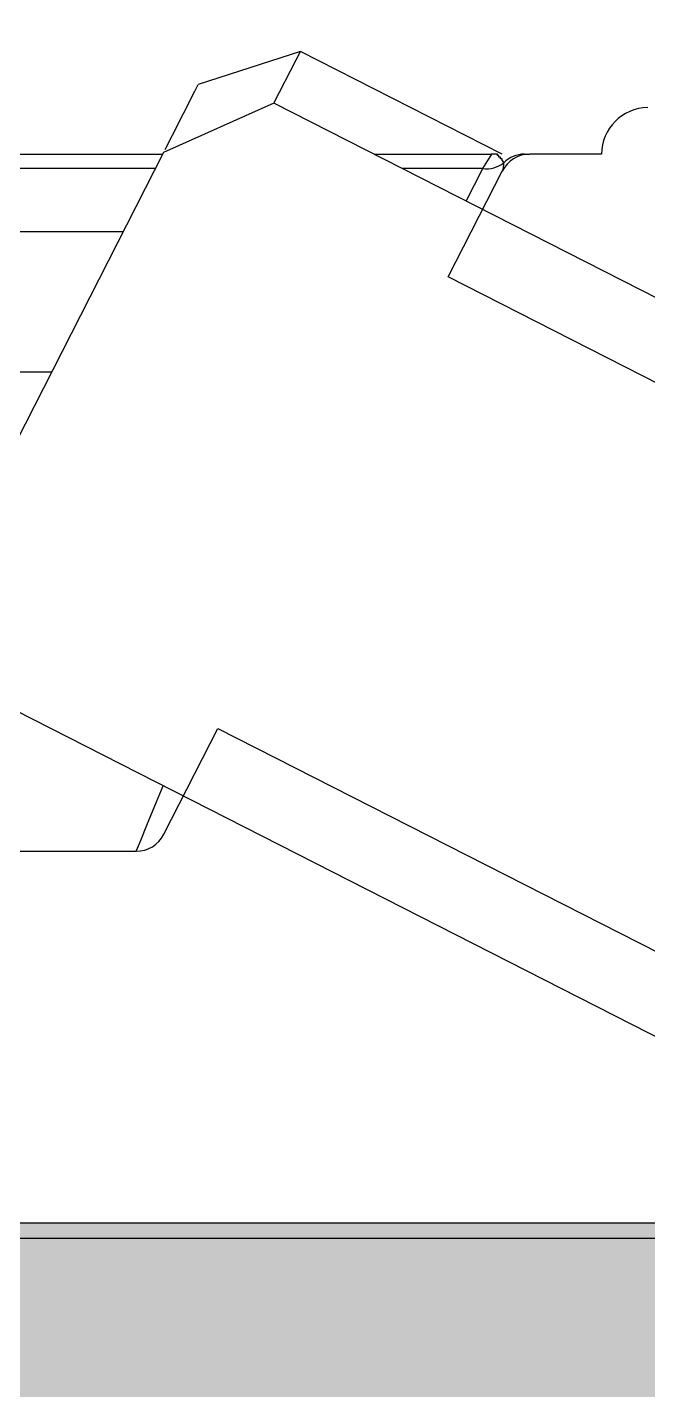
# Model space of a CAD drawing. Header units: millimetres. Extents: x -624 to 1947, y 11274 to 11571.
# Drawn here: x 1335.76 to 1339.76, y 11443.56 to 11452.36 of the extents above; entities that cross this region are included whole.
import ezdxf

# ---------------------------------------------------------------- set-up
doc = ezdxf.new("R2010")
doc.units = ezdxf.units.MM
doc.layers.add('AKSESUAR', color=7, linetype='Continuous')

# ---------------------------------------------------------------- blocks, each defined once
blk = doc.blocks.new('FGHDFHGFD')
at = {"color": 7, "linetype": 'Continuous'}
for p, q in [((5428.1591, 1213.4522), (5427.5001, 1213.238)), ((5429.46, 1212.7893), (5428.1591, 1213.4522)), ((5427.989, 1213.1182), (5427.277, 1212.8003)), ((5432.4529, 1210.8437), (5427.989, 1213.1182)), ((5425.8161, 1212.7893), (5427.2714, 1212.7893)), ((5427.277, 1212.8003), (5425.898, 1210.0938)), ((5428.6345, 1212.7893), (5429.3935, 1212.7893)), ((5429.6053, 1212.7893), (5429.6387, 1212.7893)), ((5430.1014, 1212.7893), (5429.6387, 1212.7893)), ((5429.1123, 1211.9968), (5429.4604, 1212.6801)), ((5433.9241, 1209.5451), (5429.1123, 1211.9968)), ((5426.0593, 1209.3311), (5430.5232, 1207.0566)), ((5427.2789, 1208.3985), (5427.6268, 1209.0814)), ((5427.6268, 1209.0814), (5432.3732, 1206.663)), ((5414.7161, 1208.2893), (5427.1007, 1208.2893)), ((5431.3152, 1205.7893), (5411.4661, 1205.7893))]:
    blk.add_line(p, q, dxfattribs=at)
at = {"color": 8, "linetype": 'Continuous'}
for p, q in [((5427.2237, 1212.6956), (5411.7161, 1212.6956)), ((5429.3363, 1212.6956), (5428.8183, 1212.6956)), ((5429.2295, 1212.4861), (5429.3363, 1212.6956)), ((5414.7161, 1212.289), (5427.0165, 1212.289)), ((5426.5547, 1211.3827), (5414.7161, 1211.3827))]:
    blk.add_line(p, q, dxfattribs=at)
at = {"color": 7, "linetype": 'Continuous', "flags": 128}
for points in [[(5427.989, 1213.1182), (5428.1317, 1213.3983), (5428.1591, 1213.4522)], [(5427.2864, 1212.8187), (5427.3339, 1212.9119), (5427.478, 1213.1947), (5427.5001, 1213.238)], [(5429.3363, 1212.6956), (5429.3678, 1212.7473), (5429.3871, 1212.7788), (5429.3935, 1212.7893)]]:
    blk.add_lwpolyline(points, dxfattribs=at)
at = {"color": 8, "linetype": 'Continuous', "flags": 128}
blk.add_lwpolyline([(5427.1007, 1208.2893), (5427.1085, 1208.3085), (5427.1317, 1208.3654), (5427.1694, 1208.4578), (5427.2201, 1208.5822), (5427.2732, 1208.7125)], dxfattribs=at)
at = {"color": 7}
blk.add_polyline3d([(5429.47, 1212.73, 0), (5429.47, 1212.73, 0), (5429.47, 1212.73, 0), (5429.47, 1212.73, 0), (5429.47, 1212.74, 0), (5429.47, 1212.74, 0), (5429.47, 1212.74, 0), (5429.47, 1212.74, 0), (5429.47, 1212.74, 0), (5429.47, 1212.74, 0), (5429.47, 1212.74, 0), (5429.47, 1212.74, 0), (5429.47, 1212.74, 0), (5429.47, 1212.74, 0), (5429.47, 1212.74, 0), (5429.47, 1212.74, 0), (5429.47, 1212.74, 0), (5429.47, 1212.74, 0), (5429.47, 1212.74, 0), (5429.47, 1212.74, 0), (5429.47, 1212.74, 0), (5429.47, 1212.74, 0), (5429.47, 1212.74, 0), (5429.47, 1212.74, 0), (5429.46, 1212.75, 0), (5429.46, 1212.75, 0), (5429.46, 1212.75, 0), (5429.46, 1212.75, 0), (5429.46, 1212.75, 0), (5429.46, 1212.75, 0), (5429.46, 1212.75, 0), (5429.46, 1212.75, 0), (5429.46, 1212.75, 0), (5429.46, 1212.75, 0), (5429.46, 1212.75, 0), (5429.46, 1212.75, 0), (5429.46, 1212.75, 0), (5429.46, 1212.75, 0), (5429.46, 1212.75, 0), (5429.46, 1212.75, 0), (5429.46, 1212.75, 0), (5429.46, 1212.75, 0), (5429.46, 1212.75, 0), (5429.46, 1212.75, 0), (5429.46, 1212.76, 0), (5429.46, 1212.76, 0), (5429.46, 1212.76, 0), (5429.46, 1212.76, 0), (5429.46, 1212.76, 0), (5429.46, 1212.76, 0), (5429.46, 1212.76, 0), (5429.46, 1212.76, 0), (5429.46, 1212.76, 0), (5429.46, 1212.76, 0), (5429.46, 1212.76, 0), (5429.46, 1212.76, 0), (5429.46, 1212.76, 0), (5429.46, 1212.76, 0), (5429.46, 1212.76, 0), (5429.46, 1212.76, 0), (5429.45, 1212.76, 0), (5429.45, 1212.76, 0), (5429.45, 1212.76, 0), (5429.45, 1212.76, 0), (5429.45, 1212.76, 0), (5429.45, 1212.76, 0), (5429.45, 1212.77, 0), (5429.45, 1212.77, 0), (5429.45, 1212.77, 0), (5429.45, 1212.77, 0), (5429.45, 1212.77, 0), (5429.45, 1212.77, 0), (5429.45, 1212.77, 0), (5429.45, 1212.77, 0), (5429.45, 1212.77, 0), (5429.45, 1212.77, 0), (5429.45, 1212.77, 0), (5429.45, 1212.77, 0), (5429.45, 1212.77, 0), (5429.45, 1212.77, 0), (5429.45, 1212.77, 0), (5429.45, 1212.77, 0), (5429.45, 1212.77, 0), (5429.45, 1212.77, 0), (5429.45, 1212.77, 0), (5429.45, 1212.77, 0), (5429.45, 1212.77, 0), (5429.45, 1212.77, 0), (5429.45, 1212.77, 0), (5429.45, 1212.77, 0), (5429.44, 1212.77, 0), (5429.44, 1212.77, 0), (5429.44, 1212.78, 0), (5429.44, 1212.78, 0), (5429.44, 1212.78, 0), (5429.44, 1212.78, 0), (5429.44, 1212.78, 0), (5429.44, 1212.78, 0), (5429.44, 1212.78, 0), (5429.44, 1212.78, 0), (5429.44, 1212.78, 0), (5429.44, 1212.78, 0), (5429.44, 1212.78, 0), (5429.44, 1212.78, 0), (5429.44, 1212.78, 0), (5429.44, 1212.78, 0), (5429.44, 1212.78, 0), (5429.44, 1212.78, 0), (5429.44, 1212.78, 0), (5429.44, 1212.78, 0), (5429.44, 1212.78, 0), (5429.44, 1212.78, 0), (5429.44, 1212.78, 0), (5429.43, 1212.78, 0), (5429.43, 1212.78, 0), (5429.43, 1212.78, 0), (5429.43, 1212.78, 0), (5429.43, 1212.78, 0), (5429.43, 1212.78, 0), (5429.43, 1212.78, 0), (5429.43, 1212.78, 0), (5429.43, 1212.78, 0), (5429.43, 1212.78, 0), (5429.43, 1212.78, 0), (5429.43, 1212.78, 0), (5429.43, 1212.78, 0), (5429.43, 1212.78, 0), (5429.43, 1212.78, 0), (5429.43, 1212.78, 0), (5429.43, 1212.78, 0), (5429.43, 1212.78, 0), (5429.43, 1212.78, 0), (5429.43, 1212.79, 0), (5429.42, 1212.79, 0), (5429.42, 1212.79, 0), (5429.42, 1212.79, 0), (5429.42, 1212.79, 0), (5429.42, 1212.79, 0), (5429.42, 1212.79, 0), (5429.42, 1212.79, 0), (5429.42, 1212.79, 0), (5429.42, 1212.79, 0), (5429.42, 1212.79, 0), (5429.42, 1212.79, 0), (5429.42, 1212.79, 0), (5429.42, 1212.79, 0), (5429.42, 1212.79, 0), (5429.42, 1212.79, 0), (5429.42, 1212.79, 0), (5429.42, 1212.79, 0), (5429.42, 1212.79, 0), (5429.42, 1212.79, 0), (5429.41, 1212.79, 0), (5429.41, 1212.79, 0), (5429.41, 1212.79, 0), (5429.41, 1212.79, 0), (5429.41, 1212.79, 0), (5429.41, 1212.79, 0), (5429.41, 1212.79, 0), (5429.41, 1212.79, 0), (5429.41, 1212.79, 0), (5429.41, 1212.79, 0), (5429.41, 1212.79, 0), (5429.41, 1212.79, 0), (5429.41, 1212.79, 0), (5429.41, 1212.79, 0), (5429.41, 1212.79, 0), (5429.41, 1212.79, 0), (5429.41, 1212.79, 0), (5429.41, 1212.79, 0), (5429.4, 1212.79, 0), (5429.4, 1212.79, 0), (5429.4, 1212.79, 0), (5429.4, 1212.79, 0), (5429.4, 1212.79, 0), (5429.4, 1212.79, 0), (5429.4, 1212.79, 0), (5429.4, 1212.79, 0), (5429.4, 1212.79, 0), (5429.4, 1212.79, 0), (5429.4, 1212.79, 0), (5429.4, 1212.79, 0), (5429.4, 1212.79, 0), (5429.4, 1212.79, 0), (5429.4, 1212.79, 0), (5429.4, 1212.79, 0), (5429.4, 1212.79, 0), (5429.4, 1212.79, 0), (5429.4, 1212.79, 0), (5429.39, 1212.79, 0), (5429.39, 1212.79, 0), (5429.39, 1212.79, 0)], dxfattribs=at)
at = {"color": 7, "linetype": 'Continuous'}
for centre, radius, start, end in [((5430.4014, 1212.7893), 0.3, 90.41779, 180.00497), ((5429.6386, 1212.5893), 0.2, 89.99786, 152.99463), ((5429.6058, 1212.5989), 0.1905, 90.17119, 135.18039), ((5429.3563, 1212.8835), 0.189, 263.89794, 307.25371), ((5429.3938, 1212.7206), 0.078, 328.73763, 9.23804), ((5427.1007, 1208.4893), 0.2, 269.99797, 332.99438)]:
    blk.add_arc(centre, radius, start, end, dxfattribs=at)

msp = doc.modelspace()

# ---------------------------------------------------------------- hatches: boundary and pattern name
at = {"layer": 'AKSESUAR', "linetype": 'ByBlock'}
h = msp.add_hatch(color=30, dxfattribs=at)
h.paths.add_polyline_path([(1351.0343, 11434.6387), (1351.0343, 11465.6558, 0.198912), (1350.9757, 11465.7972), (1350.0929, 11466.6801, 0.198914), (1349.9515, 11466.7387), (1345.0343, 11466.7387), (1345.0343, 11464.8541, 0.26795), (1345.1343, 11464.6809), (1345.3343, 11464.5655, 0.131657), (1345.4343, 11464.5387), (1345.8343, 11464.5387, 0.414213), (1346.0343, 11464.7387), (1346.0343, 11465.5387), (1349.1716, 11465.5387, -0.198915), (1349.313, 11465.4801), (1349.4757, 11465.3173, -0.19891), (1349.5343, 11465.1759), (1349.5343, 11460.7387, -0.414211), (1349.3343, 11460.5387), (1346.0343, 11460.5387), (1346.0343, 11461.3387, 0.414212), (1345.8343, 11461.5387), (1345.4343, 11461.5387, 0.131648), (1345.3343, 11461.5119), (1345.1343, 11461.3964, 0.267949), (1345.0343, 11461.2232), (1345.0343, 11459.3387), (1346.1343, 11459.3387), (1346.1343, 11458.6315, 0.267949), (1346.5343, 11457.9387), (1346.8343, 11457.7655, 0.577351), (1347.1343, 11457.9387), (1347.1343, 11459.3387), (1349.3343, 11459.3387), (1349.3343, 11444.6387), (1347.1343, 11444.6387), (1347.1343, 11448.1387), (1346.6343, 11448.6387), (1344.2343, 11448.6387, 0.414216), (1344.0343, 11448.4387), (1344.0343, 11447.8387, 0.414217), (1344.2343, 11447.6387), (1345.5343, 11447.6387), (1345.5343, 11444.6387), (1334.7843, 11444.6387, 0.414214), (1334.2843, 11444.1387), (1334.2843, 11442.8757), (1334.7843, 11442.5572), (1334.2843, 11442.2387), (1334.2843, 11441.0757), (1334.7843, 11440.7572), (1334.2843, 11440.4387), (1334.2843, 11439.5387), (1332.5843, 11439.5387), (1332.2843, 11439.2387), (1331.9843, 11439.5387), (1330.2843, 11439.5387), (1329.7843, 11439.8572), (1330.2843, 11440.1757), (1330.2843, 11441.3387), (1329.7843, 11441.6572), (1330.2843, 11441.9757), (1330.2843, 11443.1387), (1329.7843, 11443.4572), (1330.2843, 11443.7757), (1330.2843, 11444.1387, 0.414214), (1329.7843, 11444.6387), (1319.0343, 11444.6387), (1319.0343, 11447.6387), (1320.3343, 11447.6387, 0.414214), (1320.5343, 11447.8387), (1320.5343, 11448.4387, 0.414214), (1320.3343, 11448.6387), (1314.4343, 11448.6387), (1314.4343, 11446.7541, 0.267948), (1314.5343, 11446.5809), (1314.7343, 11446.4655, 0.131652), (1314.8343, 11446.4387), (1315.2343, 11446.4387, 0.414213), (1315.4343, 11446.6387), (1315.4343, 11447.4387, -0.414212), (1315.6343, 11447.6387), (1317.2343, 11447.6387, -0.414212), (1317.4343, 11447.4387), (1317.4343, 11442.4387, -0.414212), (1317.2343, 11442.2387), (1315.6343, 11442.2387, -0.414212), (1315.4343, 11442.4387), (1315.4343, 11443.2387, 0.414213), (1315.2343, 11443.4387), (1314.8343, 11443.4387, 0.131651), (1314.7343, 11443.4119), (1314.5343, 11443.2964, 0.267949), (1314.4343, 11443.1232), (1314.4343, 11436.9177, -0.398959), (1313.4866, 11435.9191), (1296.6238, 11435.0354, 0.39896), (1296.4343, 11434.8356), (1296.4343, 11434.6356, 0.267949), (1296.5343, 11434.4624, -0.57735), (1296.5343, 11433.4232, 0.267949), (1296.4343, 11433.25), (1296.4343, 11430.9387), (1294.2343, 11430.9387), (1294.2343, 11432.7387, 0.414214), (1294.0343, 11432.9387, 0.414214), (1293.0343, 11431.9387), (1293.0343, 11423.0387, 0.414214), (1293.4343, 11422.6387), (1296.3343, 11422.6387, -0.414213), (1296.5343, 11422.4387), (1296.5343, 11415.8387, -0.414213), (1296.3343, 11415.6387), (1294.2343, 11415.6387), (1294.2343, 11417.4387, 0.414214), (1294.0343, 11417.6387, 0.414214), (1293.0343, 11416.6387), (1293.0343, 11414.6387, 0.414213), (1293.2343, 11414.4387), (1297.8343, 11414.4387, 0.414213), (1298.0343, 11414.6387), (1298.0343, 11424.9232, 0.26795), (1297.9343, 11425.0964), (1297.7343, 11425.2119, 0.131651), (1297.6343, 11425.2387), (1297.2343, 11425.2387, 0.414213), (1297.0343, 11425.0387), (1297.0343, 11424.2387, -0.414214), (1296.8343, 11424.0387), (1294.6343, 11424.0387, -0.414214), (1294.4343, 11424.2387), (1294.4343, 11429.2387, -0.414213), (1294.6343, 11429.4387), (1296.8343, 11429.4387, -0.414213), (1297.0343, 11429.2387), (1297.0343, 11428.4387, 0.414214), (1297.2343, 11428.2387), (1297.6343, 11428.2387, 0.131653), (1297.7343, 11428.2655), (1297.9343, 11428.3809, 0.26795), (1298.0343, 11428.5541), (1298.0343, 11431.4387), (1299.4308, 11431.4387, 0.221696), (1299.584, 11431.5101), (1300.0875, 11432.1101, 0.63707), (1299.9343, 11432.4387), (1298.6343, 11432.4387), (1298.6343, 11433.6387), (1314.4343, 11433.6387), (1314.4343, 11432.4387), (1313.1343, 11432.4387, 0.63707), (1312.9811, 11432.1101), (1313.4845, 11431.5101, 0.221696), (1313.6378, 11431.4387), (1315.5343, 11431.4387), (1316.0343, 11431.9387), (1316.0343, 11432.9387, -0.414214), (1316.2343, 11433.1387), (1328.4843, 11433.1387), (1329.2303, 11431.5535, 0.290522), (1329.4112, 11431.4387), (1330.0843, 11431.4387, 0.414215), (1330.2843, 11431.6387), (1330.2843, 11434.1387), (1329.7843, 11434.4572), (1330.2843, 11434.7757), (1330.2843, 11435.9387), (1329.7843, 11436.2572), (1330.2843, 11436.5757), (1330.2843, 11436.8387), (1334.2843, 11436.8387), (1334.2843, 11435.6757), (1334.7843, 11435.3572), (1334.2843, 11435.0387), (1334.2843, 11433.8757), (1334.7843, 11433.5572), (1334.2843, 11433.2387), (1334.2843, 11431.6387, 0.414215), (1334.4843, 11431.4387), (1335.1574, 11431.4387, 0.290523), (1335.3383, 11431.5535), (1336.0843, 11433.1387), (1344.1343, 11433.1387), (1344.1343, 11431.6387, 0.414213), (1344.3343, 11431.4387), (1344.5343, 11431.4387, 0.414214), (1345.0343, 11431.9387), (1345.0343, 11433.1387), (1346.1343, 11433.1387), (1346.1343, 11431.9387, 0.414214), (1346.6343, 11431.4387), (1346.8343, 11431.4387, 0.414214), (1347.0343, 11431.6387), (1347.0343, 11434.4387), (1350.8343, 11434.4387, 0.414212)])
h.paths.add_polyline_path([(1336.0843, 11434.6387), (1336.0843, 11443.1387), (1345.5343, 11443.1387), (1345.5343, 11441.8387, 0.668181), (1345.8757, 11441.6972), (1347.2858, 11443.1073, -0.198917), (1347.3614, 11443.1387), (1349.3343, 11443.1387, -0.414212), (1349.5343, 11442.9387), (1349.5343, 11436.1387, -0.414212), (1349.3343, 11435.9387), (1345.7343, 11435.9387, 0.414214), (1345.5343, 11435.7387), (1345.5343, 11434.6387)], flags=16)
h.paths.add_polyline_path([(1316.3343, 11440.4387), (1318.0343, 11440.4387, 0.414213), (1319.0343, 11441.4387), (1319.0343, 11443.1387), (1328.4843, 11443.1387), (1328.4843, 11434.6387), (1319.0343, 11434.6387), (1319.0343, 11436.4387, 0.683705), (1318.687, 11436.5739), (1317.0289, 11434.7681, -0.683706), (1316.3343, 11435.0387)], flags=16)

# ---------------------------------------------------------------- linework, layer by layer
at = {"color": 0}
msp.add_lwpolyline([(1349.3343, 11459.3387), (1349.3343, 11444.6387), (1347.1343, 11444.6387), (1347.1343, 11448.1387), (1346.6343, 11448.6387), (1344.2343, 11448.6387, 0.414216), (1344.0343, 11448.4387), (1344.0343, 11447.8387, 0.414217), (1344.2343, 11447.6387), (1345.5343, 11447.6387), (1345.5343, 11444.6387), (1334.7843, 11444.6387, 0.414214)], format="xyb", dxfattribs=at)

# ---------------------------------------------------------------- block references
at = {"layer": 'AKSESUAR'}
msp.add_blockref('FGHDFHGFD', (-4090.6385, 10238.7495), dxfattribs=at)

doc.saveas('drawing.dxf')
